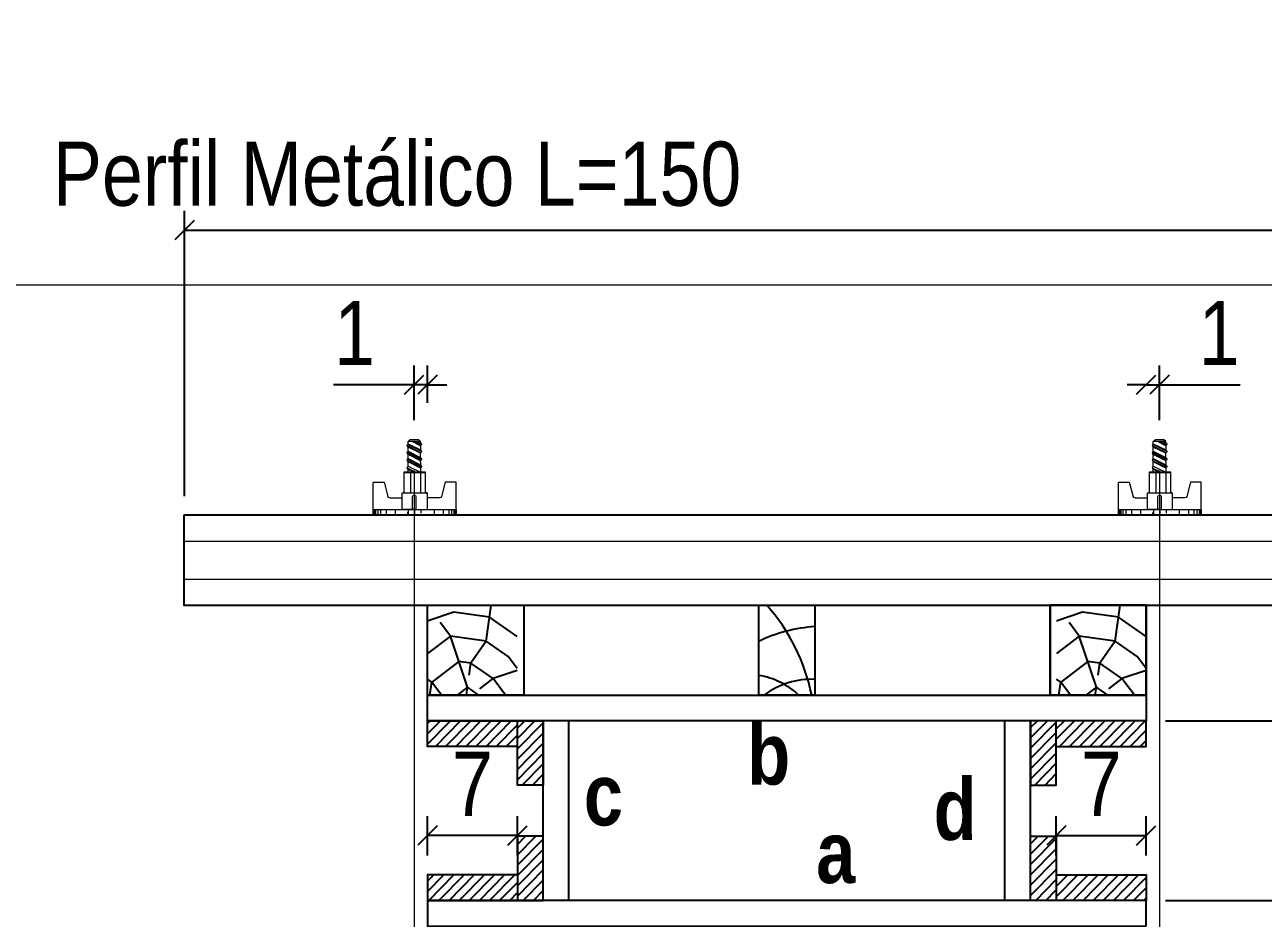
# Model space of a CAD drawing. Extents: x 2296 to 12463, y 760 to 16806.
# Drawn here: x 3054.2 to 3247.2, y 13978.4 to 14117.6 of the extents above; entities that cross this region are included whole.
import ezdxf

# ---------------------------------------------------------------- set-up
doc = ezdxf.new("R2010")
doc.units = 0
for name, color, linetype in [('1-2 PONTALETE', 7, 'Continuous'), ('COTA', 241, 'Continuous'), ('GRAVATA', 2, 'Continuous'), ('NOMENCLATURA', 7, 'Continuous'), ('Painéis', 200, 'Continuous'), ('PONTALETE', 7, 'Continuous'), ('SARRAFO', 251, 'Continuous')]:
    doc.layers.add(name, color=color, linetype=linetype)
doc.layers.add('CARIMBO', color=255, linetype='Continuous', lineweight=9)
doc.layers.add('Hachura', color=251, linetype='Continuous', lineweight=9)
doc.styles.add('COTA TECNICA 2X', font='techl___.ttf', dxfattribs={"height": 10})
doc.styles.add('ROMANC', font='techb___.ttf', dxfattribs={"height": 2.5})
doc.dimstyles.new('SECAO PILAR', dxfattribs={"dimtxt": 10, "dimasz": 3, "dimexe": 3, "dimexo": 3, "dimgap": 3, "dimtad": 1, "dimdec": 1, "dimlfac": 0.5, "dimzin": 12, "dimdsep": 46, "dimtxsty": 'COTA TECNICA 2X', "dimblk1": 'OBLIQUE', "dimblk2": 'OBLIQUE', "dimsah": 1, "dimcen": 0.9, "dimclrd": 256, "dimclre": 256, "dimclrt": 256, "dimadec": 1, "dimazin": 3, "dimtfac": 1, "dimtdec": 1, "dimtmove": 0, "dimatfit": 3, "dimfxl": 1, "dimtolj": 1, "dimtzin": 12, "dimarcsym": 0})

# ---------------------------------------------------------------- blocks, each defined once
blk = doc.blocks.new('_Oblique')
at = {"color": 0, "linetype": 'ByBlock', "lineweight": -2}
blk.add_line((-0.5, -0.5), (0.5, 0.5), dxfattribs=at)
blk = doc.blocks.new('*D1545')
at = {"layer": 'COTA', "lineweight": -2, "transparency": 16777216}
for p, q in [((3114.89, 14055.98), (3114.89, 14064.53)), ((3116.96, 14058.69), (3116.96, 14064.53)), ((3114.89, 14061.53), (3102.31, 14061.53)), ((3116.96, 14061.53), (3114.89, 14061.53)), ((3116.96, 14061.53), (3119.96, 14061.53))]:
    blk.add_line(p, q, dxfattribs=at)
at = {"layer": 'Defpoints', "color": 0, "transparency": 16777216}
for p in [(3114.89, 14061.53), (3116.96, 14055.69), (3114.89, 14052.98)]:
    blk.add_point(p, dxfattribs=at)
at = {"layer": 'COTA', "lineweight": -2, "transparency": 16777216, "xscale": 3, "yscale": 3, "zscale": 3}
blk.add_blockref('_Oblique', (3114.89, 14061.53), dxfattribs=at)
at = {"layer": 'COTA', "lineweight": -2, "transparency": 16777216, "xscale": 3, "yscale": 3, "zscale": 3, "rotation": 180}
blk.add_blockref('_Oblique', (3116.96, 14061.53), dxfattribs=at)
at = {"layer": 'COTA', "transparency": 16777216, "insert": (3105.6, 14069.59), "char_height": 10, "attachment_point": 5, "style": 'COTA TECNICA 2X'}
blk.add_mtext('\\A1;1', dxfattribs=at)
blk = doc.blocks.new('*D1546')
at = {"layer": 'COTA', "lineweight": -2, "transparency": 16777216}
for p, q in [((3231.07, 14055.98), (3231.07, 14064.53)), ((3229, 14061.53), (3226, 14061.53)), ((3229, 14061.53), (3231.07, 14061.53)), ((3231.07, 14061.53), (3243.65, 14061.53))]:
    blk.add_line(p, q, dxfattribs=at)
at = {"layer": 'Defpoints', "color": 0, "transparency": 16777216}
for p in [(3229, 14061.53), (3231.07, 14061.53), (3231.07, 14052.98)]:
    blk.add_point(p, dxfattribs=at)
at = {"layer": 'COTA', "lineweight": -2, "transparency": 16777216, "xscale": 3, "yscale": 3, "zscale": 3}
blk.add_blockref('_Oblique', (3229, 14061.53), dxfattribs=at)
at = {"layer": 'COTA', "lineweight": -2, "transparency": 16777216, "xscale": 3, "yscale": 3, "zscale": 3, "rotation": 180}
blk.add_blockref('_Oblique', (3231.07, 14061.53), dxfattribs=at)
at = {"layer": 'COTA', "transparency": 16777216, "insert": (3240.36, 14069.59), "char_height": 10, "attachment_point": 5, "style": 'COTA TECNICA 2X'}
blk.add_mtext('\\A1;1', dxfattribs=at)
blk = doc.blocks.new('*D1547')
at = {"layer": 'COTA', "lineweight": -2, "transparency": 16777216}
for p, q in [((3079.09, 14044.18), (3079.09, 14088.61)), ((3267.36, 14044.18), (3267.36, 14088.61)), ((3079.09, 14085.61), (3267.36, 14085.61))]:
    blk.add_line(p, q, dxfattribs=at)
at = {"layer": 'Defpoints', "color": 0, "transparency": 16777216}
for p in [(3267.36, 14085.61), (3079.09, 14041.18), (3267.36, 14041.18)]:
    blk.add_point(p, dxfattribs=at)
at = {"layer": 'COTA', "lineweight": -2, "transparency": 16777216, "xscale": 3, "yscale": 3, "zscale": 3, "rotation": 180}
blk.add_blockref('_Oblique', (3079.09, 14085.61), dxfattribs=at)
at = {"layer": 'COTA', "lineweight": -2, "transparency": 16777216, "xscale": 3, "yscale": 3, "zscale": 3}
blk.add_blockref('_Oblique', (3267.36, 14085.61), dxfattribs=at)
at = {"layer": 'COTA', "transparency": 16777216, "insert": (3112.22, 14094.34), "char_height": 10, "attachment_point": 5, "style": 'COTA TECNICA 2X'}
blk.add_mtext('\\A1;Perfil Metálico L=150', dxfattribs=at)
blk = doc.blocks.new('*D1548')
at = {"layer": 'COTA', "lineweight": -2, "transparency": 16777216}
for p, q in [((3232, 14009.17), (3277.57, 14009.17)), ((3274.57, 14009.17), (3274.57, 13981.17)), ((3232, 13981.17), (3277.57, 13981.17))]:
    blk.add_line(p, q, dxfattribs=at)
at = {"layer": 'Defpoints', "color": 0, "transparency": 16777216}
for p in [(3229, 14009.17), (3229, 13981.17), (3274.57, 13981.17)]:
    blk.add_point(p, dxfattribs=at)
at = {"layer": 'COTA', "lineweight": -2, "transparency": 16777216, "xscale": 3, "yscale": 3, "zscale": 3}
for p, rotation in [((3274.57, 14009.17), 90), ((3274.57, 13981.17), 270)]:
    blk.add_blockref('_Oblique', p, dxfattribs=dict(at, rotation=rotation))
at = {"layer": 'COTA', "transparency": 16777216, "insert": (3266.5, 13995.17), "char_height": 10, "attachment_point": 5, "rotation": 90, "style": 'COTA TECNICA 2X'}
blk.add_mtext('\\A1;14', dxfattribs=at)
blk = doc.blocks.new('C')
at = {"layer": 'Hachura', "color": 0}
for p, q in [((0.461, 3.155), (-0.003, 3.155)), ((0.461, 3.05), (-0.003, 3.05)), ((0, 3.224), (0, -3.224)), ((0.451, 3.224), (0, 3.224)), ((0.451, -3.225), (0.451, 3.224)), ((0.451, 3.224), (2.58, 3.224)), ((2.58, 3.224), (2.58, 2.385)), ((0.461, 2.881), (-0.003, 2.881)), ((0.461, 2.65), (-0.003, 2.65)), ((0.461, 2.228), (-0.003, 2.228)), ((0, 2.747), (0, -1.16)), ((1.354, 1.939), (1.354, 0.965)), ((2.58, 2.385), (1.475, 2.094)), ((0.461, 1.512), (0, 1.512)), ((1.741, 0.966), (0.451, 0.966)), ((1.741, -0.968), (1.741, 0.966)), ((1.741, 0.966), (1.741, 0.838)), ((1.741, 0.966), (1.741, 0.838)), ((0.388, 0.487), (0.172, 0.487)), ((1.451, 0.101), (0.451, 0.101)), ((1.741, 0.838), (3.354, 0.838)), ((3.354, 0.451), (1.741, 0.451)), ((3.32, 0.838), (3.32, -0.839)), ((3.354, 0.838), (3.354, -0.839)), ((3.676, 0.451), (3.354, 0.451)), ((3.837, -0.517), (3.354, 0.451)), ((3.354, 0.064), (3.67, -0.57)), ((3.676, 0.451), (4.16, -0.517)), ((3.716, 0.5), (4.251, -0.57)), ((4.371, -0.553), (3.83, 0.53)), ((4.151, 0.451), (3.934, 0.451)), ((4.418, -0.517), (3.934, 0.451)), ((4.151, 0.451), (4.256, 0.451)), ((4.256, 0.451), (4.74, -0.517)), ((4.296, 0.5), (4.831, -0.57)), ((4.952, -0.553), (4.41, 0.53)), ((4.514, 0.451), (4.837, 0.451)), ((4.998, -0.517), (4.514, 0.451)), ((4.837, 0.451), (5.321, -0.517)), ((4.876, 0.5), (5.412, -0.57)), ((5.532, -0.553), (4.991, 0.53)), ((5.579, -0.517), (5.095, 0.451)), ((5.417, 0.451), (5.095, 0.451)), ((5.579, -0.517), (5.095, 0.451)), ((5.417, 0.451), (5.74, -0.194)), ((5.457, 0.5), (5.74, -0.065)), ((5.74, 0.193), (5.571, 0.53)), ((5.74, 0.322), (5.675, 0.451)), ((5.675, 0.451), (5.74, 0.451)), ((5.739, 0.45), (5.9, 0.288)), ((5.739, 0.45), (5.739, -0.518)), ((5.9, -0.356), (5.9, 0.288)), ((0.451, -0.004), (0, -0.004)), ((0.075, -0.481), (0.292, -0.481)), ((0.292, -0.481), (0.397, -0.481)), ((0.451, -0.001), (0.451, -0.968)), ((0.451, -0.157), (1.451, -0.157)), ((0.451, -0.646), (0.451, -0.323)), ((0.451, -3.225), (0.451, -0.646)), ((3.354, -0.323), (1.741, -0.323)), ((3.354, -0.839), (1.741, -0.839)), ((3.354, -0.065), (3.579, -0.517)), ((3.354, -0.517), (3.579, -0.517)), ((3.837, -0.517), (4.16, -0.517)), ((4.418, -0.517), (4.74, -0.517)), ((4.634, -0.517), (4.74, -0.517)), ((4.998, -0.517), (5.321, -0.517)), ((5.579, -0.517), (5.74, -0.517)), ((5.739, -0.518), (5.9, -0.356)), ((5.739, -0.518), (5.739, -0.518)), ((0.461, -1.521), (-0.003, -1.521)), ((0.451, -0.968), (1.741, -0.968)), ((1.354, -1.94), (1.354, -0.968)), ((0.461, -2.228), (-0.003, -2.228)), ((0.461, -2.65), (-0.003, -2.65)), ((0.461, -2.881), (-0.003, -2.881)), ((2.58, -2.387), (1.475, -2.096)), ((2.58, -3.225), (2.58, -2.387)), ((0.461, -3.05), (-0.003, -3.05)), ((0.461, -3.155), (-0.003, -3.155)), ((0, -3.224), (2.568, -3.224))]:
    blk.add_line(p, q, dxfattribs=at)
for centre, radius, start, end in [((1.516, 1.939), 0.161, 104.74356, 180), ((1.445, -0.028), 0.129, 272.69497, 87.30503), ((3.805, 0.389), 0.143, 25.56881, 154.43119), ((4.385, 0.389), 0.143, 25.56881, 154.43119), ((4.966, 0.389), 0.143, 25.56881, 154.43119), ((5.546, 0.389), 0.143, 25.56881, 154.43119), ((0.166, -0.366), 0.174, 221.74404, 317.85924), ((3.708, -0.4), 0.174, 222.14076, 318.25596), ((4.289, -0.4), 0.174, 222.14076, 318.25596), ((4.869, -0.4), 0.174, 222.14076, 318.25596), ((5.45, -0.4), 0.174, 222.14076, 318.25596), ((5.61, -0.401), 0.174, 317.85924, 318.25596), ((1.516, -1.94), 0.161, 180, 255.25644)]:
    blk.add_arc(centre, radius, start, end, dxfattribs=at)
blk = doc.blocks.new('*D1550')
at = {"layer": 'COTA', "lineweight": -2, "transparency": 16777216}
for p, q in [((3214.98, 13988.17), (3214.98, 13994.29)), ((3229, 13988.17), (3229, 13994.29)), ((3214.98, 13991.29), (3229, 13991.29))]:
    blk.add_line(p, q, dxfattribs=at)
at = {"layer": 'Defpoints', "color": 0, "transparency": 16777216}
for p in [(3229, 13991.29), (3214.98, 13985.17), (3229, 13985.17)]:
    blk.add_point(p, dxfattribs=at)
at = {"layer": 'COTA', "lineweight": -2, "transparency": 16777216, "xscale": 3, "yscale": 3, "zscale": 3, "rotation": 180}
blk.add_blockref('_Oblique', (3214.98, 13991.29), dxfattribs=at)
at = {"layer": 'COTA', "lineweight": -2, "transparency": 16777216, "xscale": 3, "yscale": 3, "zscale": 3}
blk.add_blockref('_Oblique', (3229, 13991.29), dxfattribs=at)
at = {"layer": 'COTA', "transparency": 16777216, "insert": (3221.99, 13999.36), "char_height": 10, "attachment_point": 5, "style": 'COTA TECNICA 2X'}
blk.add_mtext('\\A1;7', dxfattribs=at)
blk = doc.blocks.new('*D1551')
at = {"layer": 'COTA', "lineweight": -2, "transparency": 16777216}
for p, q in [((3116.96, 13988.17), (3116.96, 13994.29)), ((3130.98, 13988.17), (3130.98, 13994.29)), ((3130.98, 13991.29), (3116.96, 13991.29))]:
    blk.add_line(p, q, dxfattribs=at)
at = {"layer": 'Defpoints', "color": 0, "transparency": 16777216}
for p in [(3116.96, 13991.29), (3116.96, 13985.17), (3130.98, 13985.17)]:
    blk.add_point(p, dxfattribs=at)
at = {"layer": 'COTA', "lineweight": -2, "transparency": 16777216, "xscale": 3, "yscale": 3, "zscale": 3, "rotation": 180}
blk.add_blockref('_Oblique', (3116.96, 13991.29), dxfattribs=at)
at = {"layer": 'COTA', "lineweight": -2, "transparency": 16777216, "xscale": 3, "yscale": 3, "zscale": 3}
blk.add_blockref('_Oblique', (3130.98, 13991.29), dxfattribs=at)
at = {"layer": 'COTA', "transparency": 16777216, "insert": (3123.97, 13999.36), "char_height": 10, "attachment_point": 5, "style": 'COTA TECNICA 2X'}
blk.add_mtext('\\A1;7', dxfattribs=at)

msp = doc.modelspace()

# ---------------------------------------------------------------- hatches: boundary and pattern name
at = {"layer": 'PONTALETE'}
h = msp.add_hatch(dxfattribs=at)
h.set_pattern_fill('TRONCO', color=1, scale=37.5, angle=82, style=0, pattern_type=2)
h.set_pattern_definition([(82, (-8517.515, 15375.83), (-31.91606, 42.35404), [11.25, -26.25]), (82, (-8519.37, 15376.09), (-31.91606, 42.35404), [11.25, -26.25]), (82, (-8522.824, 15378.47), (-31.91606, 42.35404), [7.5, -30]), (82, (-8526.277, 15380.847), (-31.91606, 42.35404), [5.625, -31.875]), (82, (-8529.99, 15381.37), (-31.91606, 42.35404), [3.75, -33.75]), (82, (-8535.01, 15372.607), (-31.91606, 42.35404), [1.875, -9.375, 1.875, -24.375]), (82, (-8536.082, 15378.44), (-31.91606, 42.35404), [1.875, -15, 5.625, -15]), (82, (-8536.895, 15386.126), (-31.91606, 42.35404), [1.875, -1.875, 1.875, -31.875]), (82, (-8539.013, 15384.53), (-31.91606, 42.35404), [1.875, -35.625]), (82, (-8542.987, 15383.196), (-31.91606, 42.35404), [5.625, -31.875]), (82, (-8546.7, 15383.717), (-31.91606, 42.35404), [7.5, -30]), (82, (-8550.675, 15382.383), (-31.91606, 42.35404), [9.375, -11.25, 1.875, -15]), (172, (-8530.482, 15364.397), (-42.35404, -31.91606), [1.875, -3.75, 9.375, -22.5]), (172, (-8533.934, 15366.776), (-42.35404, -31.91606), [1.875, -1.875, 5.625, -28.125]), (172, (-8548.528, 15370.72), (-42.35404, -31.91606), [3.75, -33.75]), (172, (-8533.413, 15370.49), (-42.35404, -31.91606), [7.5, -11.25, 1.875, -16.875]), (172, (-8553.576, 15375.217), (-42.35404, -31.91606), [1.875, -35.625]), (172, (-8534.747, 15374.464), (-42.35404, -31.91606), [5.625, -31.875]), (172, (-8536.082, 15378.44), (-42.35404, -31.91606), [3.75, -33.75]), (172, (-8535.56, 15382.15), (-42.35404, -31.91606), [1.875, -5.625, 5.625, -24.375]), (172, (-8537.156, 15384.27), (-42.35404, -31.91606), [1.875, -35.625]), (172, (-8529.47, 15385.082), (-42.35404, -31.91606), [5.25, -32.25]), (172, (-8521.78, 15385.895), (-42.35404, -31.91606), [3.75, -33.75]), (172, (-8536.112, 15391.696), (-42.35404, -31.91606), [1.875, -35.625]), (172, (-8533.734, 15395.15), (-42.35404, -31.91606), [5.625, -31.875]), (172, (-8533.21, 15398.863), (-42.35404, -31.91606), [5.625, -31.875]), (127, (-8519.14, 15391.205), (-37.13505, 5.21899), [2.651625, -2.651625, 2.651625, -45.078134]), (127, (-8529.468, 15385.082), (-37.13505, 5.21899), [5.30325, -47.72976]), (127, (-8550.123, 15372.838), (-37.13505, 5.21899), [5.30325, -47.72976]), (127, (-8539.796, 15378.96), (-37.13505, 5.21899), [5.30325, -47.72976]), (127, (-8532.108, 15379.773), (-37.13505, 5.21899), [5.30325, -47.72976]), (127, (-8523.115, 15389.87), (-37.13505, 5.21899), [5.30325, -47.72976]), (127, (-8525.494, 15386.417), (-37.13505, 5.21899), [7.95495, -45.07806]), (127, (-8543.77, 15377.625), (-37.13505, 5.21899), [2.65162, -50.38138]), (127, (-8547.745, 15376.29), (-37.13505, 5.21899), [2.65162, -50.38138]), (127, (-8545.657, 15391.144), (-37.13505, 5.21899), [2.65162, -50.38138]), (127, (-8529.177, 15373.68), (-37.13505, 5.21899), [2.65162, -50.38138]), (127, (-8539.304, 15395.932), (-37.13505, 5.21899), [2.65162, -50.38138]), (127, (-8537.417, 15382.413), (-37.13505, 5.21899), [2.65162, -50.38138]), (127, (-8540.61, 15386.648), (-37.13505, 5.21899), [2.65162, -50.38138]), (217, (-8533.443, 15383.748), (-5.21899, -37.13505), [2.651625, -2.651625, 7.95495, -39.77481]), (217, (-8532.66, 15389.318), (-5.21899, -37.13505), [2.65162, -50.38138]), (217, (-8519.663, 15387.49), (-5.21899, -37.13505), [2.65162, -50.38138]), (217, (-8529.99, 15381.37), (-5.21899, -37.13505), [2.65162, -50.38138]), (217, (-8536.634, 15387.983), (-5.21899, -37.13505), [2.65162, -50.38138]), (217, (-8528.655, 15377.394), (-5.21899, -37.13505), [2.65162, -50.38138]), (217, (-8526.568, 15392.249), (-5.21899, -37.13505), [2.65162, -50.38138]), (217, (-8519.08, 15364.688), (-5.21899, -37.13505), [2.65162, -50.38138]), (217, (-8520.676, 15366.806), (-5.21899, -37.13505), [5.30325, -47.72976]), (217, (-8522.272, 15368.924), (-5.21899, -37.13505), [5.30325, -47.72976]), (217, (-8521.75, 15372.637), (-5.21899, -37.13505), [5.30325, -47.72976]), (217, (-8525.203, 15375.016), (-5.21899, -37.13505), [5.30325, -47.72976]), (217, (-8537.97, 15391.957), (-5.21899, -37.13505), [5.30325, -47.72976]), (217, (-8518.358, 15396.775), (-5.21899, -37.13505), [5.30325, -47.72976]), (217, (-8547.805, 15402.807), (-5.21899, -37.13505), [5.30325, -47.72976]), (217, (-8544.091, 15402.285), (-5.21899, -37.13505), [5.30325, -47.72976]), (217, (-8542.757, 15398.31), (-5.21899, -37.13505), [5.30325, -47.72976]), (217, (-8546.41, 15372.316), (-5.21899, -37.13505), [7.95495, -45.07806]), (217, (-8539.304, 15395.932), (-5.21899, -37.13505), [7.95495, -45.07806]), (108.56505, (-8553.315, 15377.073), (5.218991, 37.135053), [4.1925, -79.66005]), (108.56505, (-8534.747, 15374.464), (5.218991, 37.135053), [4.1925, -79.66005]), (108.56505, (-8545.366, 15379.743), (5.218991, 37.135053), [4.1925, -79.66005]), (108.56505, (-8517.806, 15387.23), (5.218991, 37.135053), [4.1925, -79.66005]), (108.56505, (-8521.78, 15385.895), (5.218991, 37.135053), [4.1925, -79.66005]), (108.56505, (-8530.773, 15375.799), (5.218991, 37.135053), [4.1925, -79.66005]), (108.56505, (-8549.34, 15378.408), (5.218991, 37.135053), [4.1925, -79.66005]), (108.56505, (-8536.634, 15387.983), (5.218991, 37.135053), [8.385, -75.46755]), (145.43495, (-8542.205, 15388.766), (-37.135053, 5.218991), [4.1925, -79.66005]), (145.43495, (-8530.281, 15392.77), (-37.135053, 5.218991), [4.1925, -79.66005]), (145.43495, (-8540.318, 15375.247), (-37.135053, 5.218991), [4.1925, -79.66005]), (145.43495, (-8543.218, 15368.08), (-37.135053, 5.218991), [4.1925, -79.66005]), (145.43495, (-8532.66, 15389.318), (-37.135053, 5.218991), [4.1925, -79.66005]), (145.43495, (-8533.182, 15385.604), (-37.135053, 5.218991), [4.1925, -79.66005]), (145.43495, (-8540.84, 15371.533), (-37.135053, 5.218991), [8.385, -75.46755]), (145.43495, (-8523.928, 15397.558), (-37.135053, 5.218991), [8.385, -75.46755]), (145.43495, (-8526.307, 15394.105), (-37.135053, 5.218991), [8.385, -75.46755]), (198.56505, (-8524.912, 15363.614), (-37.135053, 5.218991), [4.1925, -79.66005]), (198.56505, (-8545.336, 15366.485), (-37.135053, 5.218991), [4.1925, -79.66005]), (198.56505, (-8518.298, 15370.259), (-37.135053, 5.218991), [4.1925, -79.66005]), (198.56505, (-8552.241, 15371.242), (-37.135053, 5.218991), [4.1925, -79.66005]), (198.56505, (-8529.438, 15371.824), (-37.135053, 5.218991), [4.1925, -79.66005]), (198.56505, (-8532.108, 15379.773), (-37.135053, 5.218991), [4.1925, -79.66005]), (198.56505, (-8539.013, 15384.53), (-37.135053, 5.218991), [4.1925, -79.66005]), (198.56505, (-8526.507, 15365.732), (-37.135057, 5.219004), [4.1925, -79.66005]), (198.56505, (-8530.773, 15375.799), (-37.135053, 5.218991), [4.1925, -79.66005]), (198.56505, (-8525.494, 15386.417), (-37.135053, 5.218991), [4.1925, -79.66005]), (198.56505, (-8528.685, 15390.653), (-37.135053, 5.218991), [4.1925, -79.66005]), (198.56505, (-8538.782, 15399.645), (-37.135053, 5.218991), [4.1925, -79.66005]), (198.56505, (-8553.837, 15373.36), (-37.135053, 5.218991), [4.1925, -79.66005]), (198.56505, (-8552.763, 15367.529), (-37.135053, 5.218991), [8.385, -75.46755]), (198.56505, (-8525.986, 15369.446), (-37.135053, 5.218991), [8.385, -75.46755]), (235.43495, (-8521.198, 15363.092), (-5.218991, -37.135053), [4.1925, -79.66005]), (235.43495, (-8514.905, 15394.396), (-5.218991, -37.135053), [4.1925, -79.66005]), (235.43495, (-8533.734, 15395.149), (-5.218991, -37.135053), [4.1925, -79.66005]), (235.43495, (-8522.824, 15378.468), (-5.218991, -37.135053), [4.1925, -79.66005]), (235.43495, (-8519.372, 15376.09), (-5.218991, -37.135053), [4.1925, -79.66005]), (235.43495, (-8526.277, 15380.847), (-5.218991, -37.135053), [4.1925, -79.66005]), (235.43495, (-8546.992, 15395.119), (-5.218991, -37.135053), [4.1925, -79.66005]), (235.43495, (-8548.327, 15399.093), (-5.218991, -37.135053), [8.385, -75.46755])])
h.paths.add_polyline_path([(3116.96, 14013.18), (3130.96, 14013.18), (3130.96, 14027.18), (3116.96, 14027.18)])
h = msp.add_hatch(dxfattribs=at)
h.set_pattern_fill('TRONCO', color=1, scale=37.5, angle=82, style=0, pattern_type=2)
h.set_pattern_definition([(82, (-8419.478, 15375.83), (-31.91606, 42.35404), [11.25, -26.25]), (82, (-8421.335, 15376.09), (-31.91606, 42.35404), [11.25, -26.25]), (82, (-8424.787, 15378.47), (-31.91606, 42.35404), [7.5, -30]), (82, (-8428.24, 15380.847), (-31.91606, 42.35404), [5.625, -31.875]), (82, (-8431.953, 15381.37), (-31.91606, 42.35404), [3.75, -33.75]), (82, (-8436.97, 15372.607), (-31.91606, 42.35404), [1.875, -9.375, 1.875, -24.375]), (82, (-8438.045, 15378.44), (-31.91606, 42.35404), [1.875, -15, 5.625, -15]), (82, (-8438.86, 15386.126), (-31.91606, 42.35404), [1.875, -1.875, 1.875, -31.875]), (82, (-8440.976, 15384.53), (-31.91606, 42.35404), [1.875, -35.625]), (82, (-8444.95, 15383.196), (-31.91606, 42.35404), [5.625, -31.875]), (82, (-8448.664, 15383.717), (-31.91606, 42.35404), [7.5, -30]), (82, (-8452.64, 15382.383), (-31.91606, 42.35404), [9.375, -11.25, 1.875, -15]), (172, (-8432.445, 15364.397), (-42.35404, -31.91606), [1.875, -3.75, 9.375, -22.5]), (172, (-8435.898, 15366.776), (-42.35404, -31.91606), [1.875, -1.875, 5.625, -28.125]), (172, (-8450.49, 15370.72), (-42.35404, -31.91606), [3.75, -33.75]), (172, (-8435.376, 15370.49), (-42.35404, -31.91606), [7.5, -11.25, 1.875, -16.875]), (172, (-8455.54, 15375.217), (-42.35404, -31.91606), [1.875, -35.625]), (172, (-8436.71, 15374.464), (-42.35404, -31.91606), [5.625, -31.875]), (172, (-8438.045, 15378.44), (-42.35404, -31.91606), [3.75, -33.75]), (172, (-8437.524, 15382.15), (-42.35404, -31.91606), [1.875, -5.625, 5.625, -24.375]), (172, (-8439.12, 15384.27), (-42.35404, -31.91606), [1.875, -35.625]), (172, (-8431.43, 15385.082), (-42.35404, -31.91606), [5.25, -32.25]), (172, (-8423.743, 15385.895), (-42.35404, -31.91606), [3.75, -33.75]), (172, (-8438.076, 15391.696), (-42.35404, -31.91606), [1.875, -35.625]), (172, (-8435.697, 15395.15), (-42.35404, -31.91606), [5.625, -31.875]), (172, (-8435.175, 15398.863), (-42.35404, -31.91606), [5.625, -31.875]), (127, (-8421.104, 15391.205), (-37.13505, 5.21899), [2.651625, -2.651625, 2.651625, -45.078134]), (127, (-8431.431, 15385.082), (-37.13505, 5.21899), [5.30325, -47.72976]), (127, (-8452.087, 15372.838), (-37.13505, 5.21899), [5.30325, -47.72976]), (127, (-8441.76, 15378.96), (-37.13505, 5.21899), [5.30325, -47.72976]), (127, (-8434.07, 15379.773), (-37.13505, 5.21899), [5.30325, -47.72976]), (127, (-8425.078, 15389.87), (-37.13505, 5.21899), [5.30325, -47.72976]), (127, (-8427.457, 15386.417), (-37.13505, 5.21899), [7.95495, -45.07806]), (127, (-8445.733, 15377.625), (-37.13505, 5.21899), [2.65162, -50.38138]), (127, (-8449.708, 15376.29), (-37.13505, 5.21899), [2.65162, -50.38138]), (127, (-8447.62, 15391.144), (-37.13505, 5.21899), [2.65162, -50.38138]), (127, (-8431.14, 15373.68), (-37.13505, 5.21899), [2.65162, -50.38138]), (127, (-8441.267, 15395.932), (-37.13505, 5.21899), [2.65162, -50.38138]), (127, (-8439.38, 15382.413), (-37.13505, 5.21899), [2.65162, -50.38138]), (127, (-8442.572, 15386.648), (-37.13505, 5.21899), [2.65162, -50.38138]), (217, (-8435.406, 15383.748), (-5.21899, -37.13505), [2.651625, -2.651625, 7.95495, -39.77481]), (217, (-8434.623, 15389.318), (-5.21899, -37.13505), [2.65162, -50.38138]), (217, (-8421.626, 15387.49), (-5.21899, -37.13505), [2.65162, -50.38138]), (217, (-8431.953, 15381.37), (-5.21899, -37.13505), [2.65162, -50.38138]), (217, (-8438.597, 15387.983), (-5.21899, -37.13505), [2.65162, -50.38138]), (217, (-8430.618, 15377.394), (-5.21899, -37.13505), [2.65162, -50.38138]), (217, (-8428.53, 15392.249), (-5.21899, -37.13505), [2.65162, -50.38138]), (217, (-8421.044, 15364.688), (-5.21899, -37.13505), [2.65162, -50.38138]), (217, (-8422.64, 15366.806), (-5.21899, -37.13505), [5.30325, -47.72976]), (217, (-8424.235, 15368.924), (-5.21899, -37.13505), [5.30325, -47.72976]), (217, (-8423.713, 15372.637), (-5.21899, -37.13505), [5.30325, -47.72976]), (217, (-8427.166, 15375.016), (-5.21899, -37.13505), [5.30325, -47.72976]), (217, (-8439.932, 15391.957), (-5.21899, -37.13505), [5.30325, -47.72976]), (217, (-8420.32, 15396.775), (-5.21899, -37.13505), [5.30325, -47.72976]), (217, (-8449.768, 15402.807), (-5.21899, -37.13505), [5.30325, -47.72976]), (217, (-8446.055, 15402.285), (-5.21899, -37.13505), [5.30325, -47.72976]), (217, (-8444.72, 15398.31), (-5.21899, -37.13505), [5.30325, -47.72976]), (217, (-8448.373, 15372.316), (-5.21899, -37.13505), [7.95495, -45.07806]), (217, (-8441.267, 15395.932), (-5.21899, -37.13505), [7.95495, -45.07806]), (108.56505, (-8455.278, 15377.073), (5.218991, 37.135053), [4.1925, -79.66005]), (108.56505, (-8436.71, 15374.464), (5.218991, 37.135053), [4.1925, -79.66005]), (108.56505, (-8447.33, 15379.743), (5.218991, 37.135053), [4.1925, -79.66005]), (108.56505, (-8419.769, 15387.23), (5.218991, 37.135053), [4.1925, -79.66005]), (108.56505, (-8423.743, 15385.895), (5.218991, 37.135053), [4.1925, -79.66005]), (108.56505, (-8432.736, 15375.799), (5.218991, 37.135053), [4.1925, -79.66005]), (108.56505, (-8451.304, 15378.408), (5.218991, 37.135053), [4.1925, -79.66005]), (108.56505, (-8438.597, 15387.983), (5.218991, 37.135053), [8.385, -75.46755]), (145.43495, (-8444.168, 15388.766), (-37.135053, 5.218991), [4.1925, -79.66005]), (145.43495, (-8432.244, 15392.77), (-37.135053, 5.218991), [4.1925, -79.66005]), (145.43495, (-8442.281, 15375.247), (-37.135053, 5.218991), [4.1925, -79.66005]), (145.43495, (-8445.181, 15368.08), (-37.135053, 5.218991), [4.1925, -79.66005]), (145.43495, (-8434.623, 15389.318), (-37.135053, 5.218991), [4.1925, -79.66005]), (145.43495, (-8435.145, 15385.604), (-37.135053, 5.218991), [4.1925, -79.66005]), (145.43495, (-8442.803, 15371.533), (-37.135053, 5.218991), [8.385, -75.46755]), (145.43495, (-8425.891, 15397.558), (-37.135053, 5.218991), [8.385, -75.46755]), (145.43495, (-8428.27, 15394.105), (-37.135053, 5.218991), [8.385, -75.46755]), (198.56505, (-8426.875, 15363.614), (-37.135053, 5.218991), [4.1925, -79.66005]), (198.56505, (-8447.299, 15366.485), (-37.135053, 5.218991), [4.1925, -79.66005]), (198.56505, (-8420.26, 15370.259), (-37.135053, 5.218991), [4.1925, -79.66005]), (198.56505, (-8454.204, 15371.242), (-37.135053, 5.218991), [4.1925, -79.66005]), (198.56505, (-8431.401, 15371.824), (-37.135053, 5.218991), [4.1925, -79.66005]), (198.56505, (-8434.071, 15379.773), (-37.135053, 5.218991), [4.1925, -79.66005]), (198.56505, (-8440.976, 15384.53), (-37.135053, 5.218991), [4.1925, -79.66005]), (198.56505, (-8428.47, 15365.732), (-37.135057, 5.219004), [4.1925, -79.66005]), (198.56505, (-8432.736, 15375.799), (-37.135053, 5.218991), [4.1925, -79.66005]), (198.56505, (-8427.457, 15386.417), (-37.135053, 5.218991), [4.1925, -79.66005]), (198.56505, (-8430.649, 15390.653), (-37.135053, 5.218991), [4.1925, -79.66005]), (198.56505, (-8440.745, 15399.645), (-37.135053, 5.218991), [4.1925, -79.66005]), (198.56505, (-8455.8, 15373.36), (-37.135053, 5.218991), [4.1925, -79.66005]), (198.56505, (-8454.726, 15367.529), (-37.135053, 5.218991), [8.385, -75.46755]), (198.56505, (-8427.949, 15369.446), (-37.135053, 5.218991), [8.385, -75.46755]), (235.43495, (-8423.161, 15363.092), (-5.218991, -37.135053), [4.1925, -79.66005]), (235.43495, (-8416.868, 15394.396), (-5.218991, -37.135053), [4.1925, -79.66005]), (235.43495, (-8435.697, 15395.149), (-5.218991, -37.135053), [4.1925, -79.66005]), (235.43495, (-8424.787, 15378.468), (-5.218991, -37.135053), [4.1925, -79.66005]), (235.43495, (-8421.335, 15376.09), (-5.218991, -37.135053), [4.1925, -79.66005]), (235.43495, (-8428.24, 15380.847), (-5.218991, -37.135053), [4.1925, -79.66005]), (235.43495, (-8448.955, 15395.119), (-5.218991, -37.135053), [4.1925, -79.66005]), (235.43495, (-8450.29, 15399.093), (-5.218991, -37.135053), [8.385, -75.46755])])
h.paths.add_polyline_path([(3215, 14013.18), (3229, 14013.18), (3229, 14027.18), (3215, 14027.18)])
at = {"layer": 'SARRAFO'}
h = msp.add_hatch(dxfattribs=at)
h.set_pattern_fill('ANSI31', color=256, scale=9, angle=0.5, style=0)
h.set_pattern_definition([(45.5, (-93681.6095, -19680.3702), (-0.802406755, 0.788522922), [])])
h.paths.add_polyline_path([(3130.98, 14005.17), (3116.96, 14005.17), (3116.96, 14009.17), (3130.98, 14009.17)])
h = msp.add_hatch(dxfattribs=at)
h.set_pattern_fill('ANSI31', color=256, scale=9, angle=0.5, style=0)
h.set_pattern_definition([(45.5, (-112478.6598, -19734.4153), (-0.802406755, 0.788522922), [])])
h.paths.add_polyline_path([(3130.98, 13999.15), (3134.98, 13999.15), (3134.98, 14009.17), (3130.98, 14009.17)])
h = msp.add_hatch(dxfattribs=at)
h.set_pattern_fill('ANSI31', color=256, scale=9, angle=0.5, style=0)
h.set_pattern_definition([(45.5, (-112488.6598, -19734.4153), (-0.802406755, 0.788522922), [])])
h.paths.add_polyline_path([(3210.98, 13999.15), (3214.98, 13999.15), (3214.98, 14009.17), (3210.98, 14009.17)])
h = msp.add_hatch(dxfattribs=at)
h.set_pattern_fill('ANSI31', color=256, scale=9, angle=0.5, style=0)
h.set_pattern_definition([(45.5, (-93691.6095, -19680.3702), (-0.802406755, 0.788522922), [])])
h.paths.add_polyline_path([(3214.98, 14005.17), (3229, 14005.17), (3229, 14009.17), (3214.98, 14009.17)])
h = msp.add_hatch(dxfattribs=at)
h.set_pattern_fill('ANSI31', color=256, scale=9, angle=0.5, style=0)
h.set_pattern_definition([(45.5, (-112478.6598, -19712.4153), (-0.802406755, 0.788522922), [])])
h.paths.add_polyline_path([(3134.98, 13991.18), (3130.98, 13991.18), (3130.98, 13981.17), (3134.98, 13981.17)])
h = msp.add_hatch(dxfattribs=at)
h.set_pattern_fill('ANSI31', color=256, scale=9, angle=0.5, style=0)
h.set_pattern_definition([(45.5, (-112488.6598, -19712.4153), (-0.802406755, 0.788522922), [])])
h.paths.add_polyline_path([(3214.98, 13991.18), (3210.98, 13991.18), (3210.98, 13981.17), (3214.98, 13981.17)])
h = msp.add_hatch(dxfattribs=at)
h.set_pattern_fill('ANSI31', color=256, scale=9, angle=0.5, style=0)
h.set_pattern_definition([(45.5, (-93681.6095, -19658.3702), (-0.802406755, 0.788522922), [])])
h.paths.add_polyline_path([(3130.98, 13985.17), (3116.96, 13985.17), (3116.96, 13981.17), (3130.98, 13981.17)])
h = msp.add_hatch(dxfattribs=at)
h.set_pattern_fill('ANSI31', color=256, scale=9, angle=0.5, style=0)
h.set_pattern_definition([(45.5, (-93691.6095, -19658.3702), (-0.802406755, 0.788522922), [])])
h.paths.add_polyline_path([(3214.98, 13985.17), (3229, 13985.17), (3229, 13981.17), (3214.98, 13981.17)])

# ---------------------------------------------------------------- linework, layer by layer
at = {"layer": '1-2 PONTALETE', "color": 1}
for centre, radius, start, end in [((3178.8, 14000.57), 23.32, 93.5441, 115.9137), ((3166.75, 14004.65), 11.74, 46.6479, 80.9173), ((3176.81, 14003.31), 12.32, 87.4574, 126.7023)]:
    msp.add_arc(centre, radius, start, end, dxfattribs=at)
at = {"layer": 'CARIMBO', "color": 3}
msp.add_line((2295.89, 14077.07), (9625.18, 14077.07), dxfattribs=at)
at = {"layer": 'GRAVATA', "color": 1}
msp.add_lwpolyline([(3079, 14041.18), (3079, 14027.18), (3267.36, 14027.18), (3267.36, 14041.18)], close=True, dxfattribs=at)
at = {"layer": 'Hachura'}
for p, q in [((3114.96, 13938.35), (3114.95, 14048.18)), ((3231.13, 13938.35), (3231.12, 14048.18)), ((3079, 14037.18), (3267.36, 14037.18)), ((3267.36, 14031.18), (3079, 14031.18))]:
    msp.add_line(p, q, dxfattribs=at)
at = {"layer": 'Painéis'}
for p, q in [((3134.98, 13981.17), (3134.98, 14009.17)), ((3138.98, 13981.17), (3138.98, 14009.17)), ((3206.98, 13981.17), (3206.98, 14009.17)), ((3210.98, 13981.17), (3210.98, 14009.17))]:
    msp.add_line(p, q, dxfattribs=at)
for points in [[(3229, 14013.18), (3229, 14009.17), (3116.96, 14009.17), (3116.96, 14013.18)], [(3229, 13977.16), (3229, 13981.17), (3116.96, 13981.17), (3116.96, 13977.16)]]:
    msp.add_lwpolyline(points, close=True, dxfattribs=at)
at = {"layer": 'PONTALETE', "color": 1}
for points in [[(3116.96, 14027.18), (3131.96, 14027.18), (3131.96, 14013.18), (3116.96, 14013.18)], [(3168.6, 14027.18), (3177.35, 14027.18), (3177.35, 14013.18), (3168.6, 14013.18)], [(3214, 14027.18), (3229, 14027.18), (3229, 14013.18), (3214, 14013.18)]]:
    msp.add_lwpolyline(points, close=True, dxfattribs=at)
at = {"layer": 'PONTALETE', "color": 40}
msp.add_lwpolyline([(3229, 14027.18), (3214, 14027.18), (3214, 14013.18), (3229, 14013.18)], close=True, dxfattribs=at)
at = {"layer": 'PONTALETE', "color": 1}
msp.add_arc((3147.05, 14007.05), 30.42, 11.6357, 41.4455, dxfattribs=at)
at = {"layer": 'SARRAFO'}
for points in [[(3116.96, 14009.17), (3134.98, 14009.17), (3134.98, 13999.15), (3130.98, 13999.15), (3130.98, 14009.17)], [(3130.98, 14005.17), (3116.96, 14005.17), (3116.96, 14009.17)], [(3229, 14009.17), (3210.98, 14009.17), (3210.98, 13999.15), (3214.98, 13999.15), (3214.98, 14009.17)], [(3214.98, 14005.17), (3229, 14005.17), (3229, 14009.17)], [(3116.96, 13981.17), (3134.98, 13981.17), (3134.98, 13991.18), (3130.98, 13991.18), (3130.98, 13981.17)], [(3229, 13981.17), (3210.98, 13981.17), (3210.98, 13991.18), (3214.98, 13991.18), (3214.98, 13981.17)], [(3130.98, 13985.17), (3116.96, 13985.17), (3116.96, 13981.17)], [(3214.98, 13985.17), (3229, 13985.17), (3229, 13981.17)]]:
    msp.add_lwpolyline(points, dxfattribs=at)

# ---------------------------------------------------------------- block references
at = {"layer": 'Hachura', "linetype": 'Continuous', "xscale": -2, "yscale": 2, "zscale": 2, "rotation": 270}
for p in [(3114.96, 14041.18), (3231.13, 14041.18)]:
    msp.add_blockref('C', p, dxfattribs=at)

# ---------------------------------------------------------------- texts
at = {"layer": 'NOMENCLATURA', "style": 'ROMANC'}
for s, p in [('b', (3166.79, 13999.23)), ('c', (3141.32, 13992.87)), ('d', (3195.85, 13990.6)), ('a', (3177.54, 13983.89))]:
    msp.add_text(s, height=9.6, dxfattribs=at).set_placement(p)

# ---------------------------------------------------------------- dimensions: what is measured, and where the dimension line sits
at = {"layer": 'COTA'}
dim = msp.add_linear_dim(base=(3267.36, 14085.61), p1=(3079.09, 14041.18), p2=(3267.36, 14041.18), text='Perfil Metálico L=150', dimstyle='SECAO PILAR', dxfattribs=at)
dim.commit()
dim.dimension.update_dxf_attribs({"geometry": '*D1547', "text_midpoint": (3112.22, 14085.61), "dimtype": 160})
for base, p1, p2, picture, middle in [((3114.89, 14061.53), (3116.96, 14055.69), (3114.89, 14052.98), '*D1545', (3105.6, 14069.59)), ((3231.07, 14061.53), (3229, 14061.53), (3231.07, 14052.98), '*D1546', (3240.36, 14069.59))]:
    dim = msp.add_linear_dim(base=base, p1=p1, p2=p2, dimstyle='SECAO PILAR', dxfattribs=at)
    dim.commit()
    dim.dimension.update_dxf_attribs({"geometry": picture, "text_midpoint": middle})
for base, p1, p2, angle, picture, middle, dimtype in [((3274.57, 13981.17), (3229, 14009.17), (3229, 13981.17), 90, '*D1548', (3274.57, 13995.17), 160), ((3116.96, 13991.29), (3130.98, 13985.17), (3116.96, 13985.17), 180, '*D1551', (3123.97, 13991.29), 161), ((3229, 13991.29), (3214.98, 13985.17), (3229, 13985.17), 0, '*D1550', (3221.99, 13991.29), 161)]:
    dim = msp.add_linear_dim(base=base, p1=p1, p2=p2, angle=angle, dimstyle='SECAO PILAR', dxfattribs=at)
    dim.commit()
    dim.dimension.update_dxf_attribs({"geometry": picture, "text_midpoint": middle, "dimtype": dimtype})

doc.saveas('drawing.dxf')
